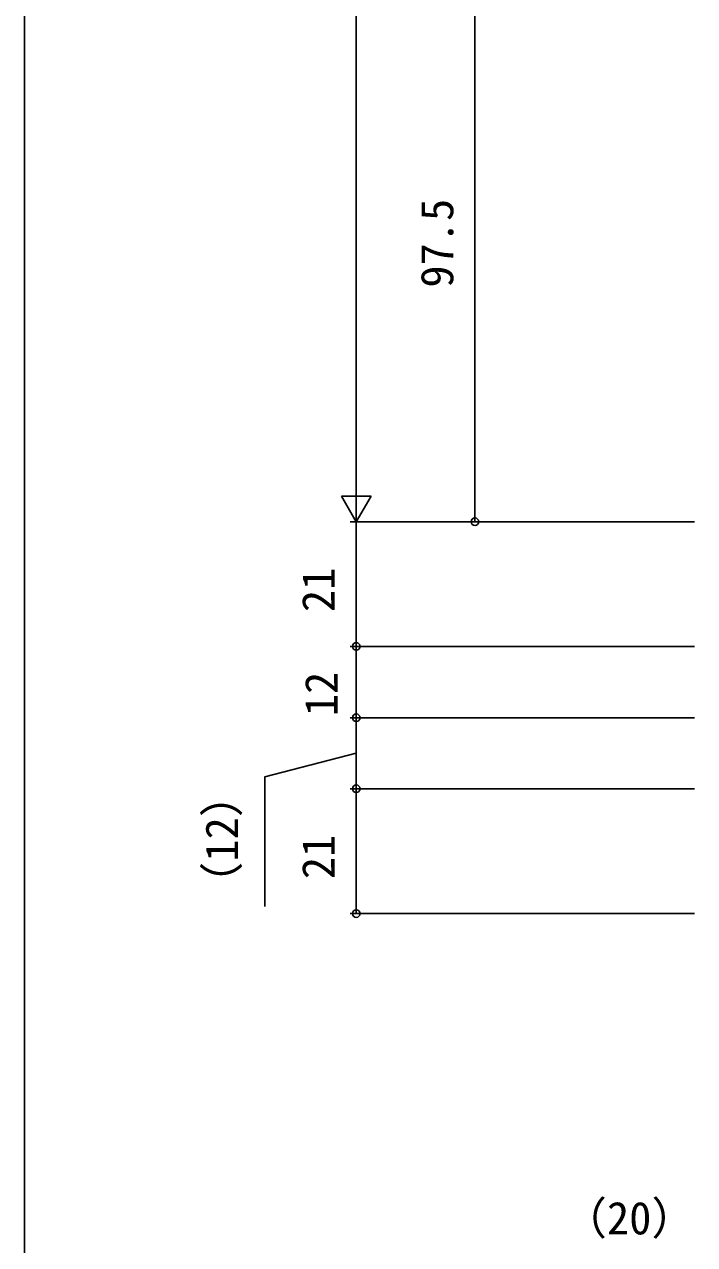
# Model space of a CAD drawing. Units: millimetres, scale not verified. Extents: x -437 to 438, y -554 to 551.
# Drawn here: x -436.8 to -323.9, y -209.4 to -3.8 of the extents above; entities that cross this region are included whole.
import ezdxf
from ezdxf.enums import TextEntityAlignment as Align

# ---------------------------------------------------------------- set-up
doc = ezdxf.new("R2010")
doc.units = ezdxf.units.MM
doc.header["$LTSCALE"] = 4
doc.layers.add('0-6_YKK_D', color=6, linetype='Continuous')
doc.layers.add('0-7_YKK_ZWAK', color=7, linetype='Continuous')
doc.styles.add('ＭＳ ゴシック', font='')
doc.styles.get('ＭＳ ゴシック').set_extended_font_data('MS Gothic')

msp = doc.modelspace()

# ---------------------------------------------------------------- linework, layer by layer
at = {"layer": '0-6_YKK_D'}
for p, q in [((-380.9, 343.382), (-380.9, -82.618)), ((-360.9, -87.618), (-360.9, 9.882)), ((-380.9, -87.618), (-380.9, -78.958)), ((-380.9, -87.618), (-383.4, -83.288)), ((-378.4, -83.288), (-383.4, -83.288)), ((-380.9, -87.618), (-378.4, -83.288)), ((-323.9, -87.618), (-381.9, -87.618)), ((-323.9, -87.622), (-381.9, -87.622)), ((-380.9, -87.622), (-380.9, -108.622)), ((-323.9, -87.618), (-361.9, -87.618)), ((-323.9, -108.622), (-381.9, -108.622)), ((-323.9, -108.622), (-381.9, -108.622)), ((-380.9, -120.621), (-380.9, -108.622)), ((-323.9, -120.621), (-381.9, -120.621)), ((-323.9, -120.621), (-381.9, -120.621)), ((-380.9, -132.587), (-380.9, -120.621)), ((-323.9, -132.587), (-381.9, -132.587)), ((-323.9, -132.587), (-381.9, -132.587)), ((-380.9, -153.621), (-380.9, -132.587)), ((-323.9, -153.621), (-381.9, -153.621))]:
    msp.add_line(p, q, dxfattribs=at)
msp.add_lwpolyline([(-380.9, -126.604), (-396.275, -130.559), (-396.275, -152.414)], dxfattribs=at)
for centre in [(-360.9, -87.618), (-380.9, -108.622), (-380.9, -108.622), (-380.9, -120.621), (-380.9, -120.621), (-380.9, -132.587), (-380.9, -132.587), (-380.9, -153.621)]:
    msp.add_circle(centre, 0.637, dxfattribs=at)
at = {"layer": '0-7_YKK_ZWAK'}
msp.add_line((-436.8, 516.3), (-436.8, -553.7), dxfattribs=at)

# ---------------------------------------------------------------- texts
at = {"layer": '0-6_YKK_D', "style": 'ＭＳ ゴシック'}
for s, p in [('97.5', (-362.9, -48.179)), ('21', (-382.9, -102.83)), ('12', (-382.4, -120.374)), ('（12）', (-399.17, -152.374)), ('21', (-382.9, -147.813))]:
    msp.add_text(s, height=5.499, rotation=90, dxfattribs=at).set_placement(p, align=Align.BOTTOM_LEFT)
msp.add_text('（20）', height=5.499, dxfattribs=at).set_placement((-346.165, -209.305), align=Align.BOTTOM_LEFT)

doc.saveas('drawing.dxf')
